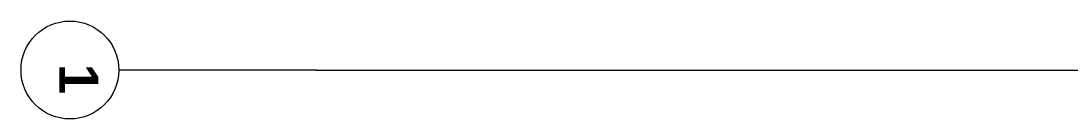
# Model space of a CAD drawing. Header units: metres. Extents: x -19025 to 34897, y -14024 to 26069.
# Drawn here: x -19011 to -13640, y -4623 to -4123 of the extents above; entities that cross this region are included whole.
import ezdxf
from ezdxf.enums import TextEntityAlignment as Align

# ---------------------------------------------------------------- set-up
doc = ezdxf.new("R2010")
doc.units = ezdxf.units.M
doc.header["$MEASUREMENT"] = 0
doc.layers.add('11__100 Achsraster', color=7, linetype='Continuous')
doc.styles.add('ERSTELLTER_STIL_4', font='arialbd.ttf')
doc.linetypes.add('Grenze Bezirk', pattern='A,0,[2,22HAUS116_412 STG1 _ 2.DG_IndexB_2026-08-161.Shx,S=0.001587,R=0,X=0,Y=0],-0.25,0', length=0.25)

# ---------------------------------------------------------------- blocks, each defined once
blk = doc.blocks.new('Standard-Rastermarker_12')
at = {"layer": '11__100 Achsraster', "color": 8, "linetype": 'Grenze Bezirk', "lineweight": 5}
for q in [(0, 0), (24.0368, 0)]:
    blk.add_line((1.0116, 0), q, dxfattribs=at)
at = {"layer": '11__100 Achsraster', "color": 8, "linetype": 'Continuous', "lineweight": 5}
blk.add_circle((-0.25, 0), 0.25, dxfattribs=at)
at = {"layer": '11__100 Achsraster', "color": 8, "linetype": 'Grenze Bezirk', "lineweight": 5}
blk.add_point((1.0116, 0), dxfattribs=at)
blk.add_point((1.0116, 0), dxfattribs=at)
at = {"layer": '11__100 Achsraster', "color": 8, "lineweight": 5, "style": 'ERSTELLTER_STIL_4'}
blk.add_attdef('AC_MarkerText_1', text='', height=0.2, rotation=270, dxfattribs=at).set_placement((-0.1043, -0.0457), align=Align.TOP_CENTER)

msp = doc.modelspace()

# ---------------------------------------------------------------- block references
at = {"layer": '11__100 Achsraster', "color": 7, "linetype": 'Continuous', "lineweight": 18, "xscale": 1000, "yscale": 1000, "zscale": 1000}
msp.add_blockref('Standard-Rastermarker_12', (-18511.319, -4372.563), dxfattribs=at).add_auto_attribs({'AC_MarkerText_1': '1'})

doc.saveas('drawing.dxf')
